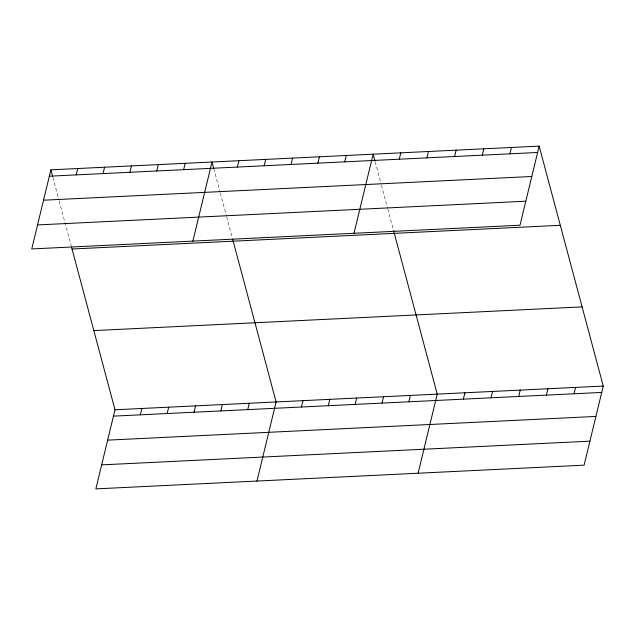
<?xml version="1.0" encoding="UTF-8"?>
<svg xmlns="http://www.w3.org/2000/svg" width="635" height="635" viewBox="0 0 635 635"><rect width="100%" height="100%" fill="white"/><g stroke="black" fill="none" stroke-linecap="round" stroke-linejoin="round"><path stroke-width="0.48" stroke-dasharray="3.17 2.38" d="M375.158 161.719L381.198 184.348M381.452 185.285L387.493 207.915M387.747 208.851L393.541 230.537M213.773 168.6L220.075 192.167M220.321 193.111L226.37 215.733M226.616 216.678L232.41 238.363M52.903 177.371L58.944 199.993M59.198 200.938L71.287 246.19"/><path stroke-width="0.95" d="M50.887 169.831L31.75 248.936L520.009 225.219L539.147 146.121L50.887 169.831L52.649 176.427M76.2 174.887L77.74 168.529M103.06 173.585L104.592 167.219M129.913 172.283L131.453 165.918M156.766 170.974L158.305 164.616M71.533 247.126L114.991 409.781L95.853 488.879L584.113 465.169L603.25 386.064L539.147 146.121M183.618 169.672L185.158 163.306M140.303 414.838L141.843 408.472M192.873 241.109L212.011 162.004L213.773 168.6M167.156 413.528L168.696 407.17M237.331 167.061L238.871 160.703M194.008 412.226L195.548 405.868M264.184 165.759L265.724 159.401M220.869 410.924L222.409 404.558M291.036 164.457L292.576 158.091M247.721 409.623L249.261 403.257M317.889 163.147L319.429 156.789M256.977 481.06L276.114 401.955L232.664 239.3M344.749 161.846L346.289 155.488M301.427 407.011L302.966 400.645M354.005 233.283L373.142 154.178L374.904 160.782M328.287 405.709L329.819 399.344M399.272 159.202L400.812 152.837M355.14 404.4L356.68 398.042M426.934 157.853L428.474 151.495M381.992 403.098L383.532 396.732M454.604 156.512L456.144 150.146M408.845 401.796L410.385 395.43M482.275 155.17L483.814 148.804M418.1 473.234L437.237 394.129L393.541 230.537M509.945 153.821L511.485 147.463M463.367 399.145L464.907 392.787M491.038 397.804L492.577 391.438M518.708 396.462L520.248 390.096M546.378 395.113L547.91 388.755M574.04 393.771L575.58 387.406M49.347 176.197L537.607 152.479M43.537 200.2L531.805 176.482M37.56 224.933L525.82 201.216M72.041 249.015L560.3 225.298M93.837 330.597L582.097 306.88M114.991 409.781L603.25 386.064M113.451 416.139L601.71 392.43M107.64 440.142L595.9 416.433M101.656 464.876L589.923 441.166"/></g></svg>
